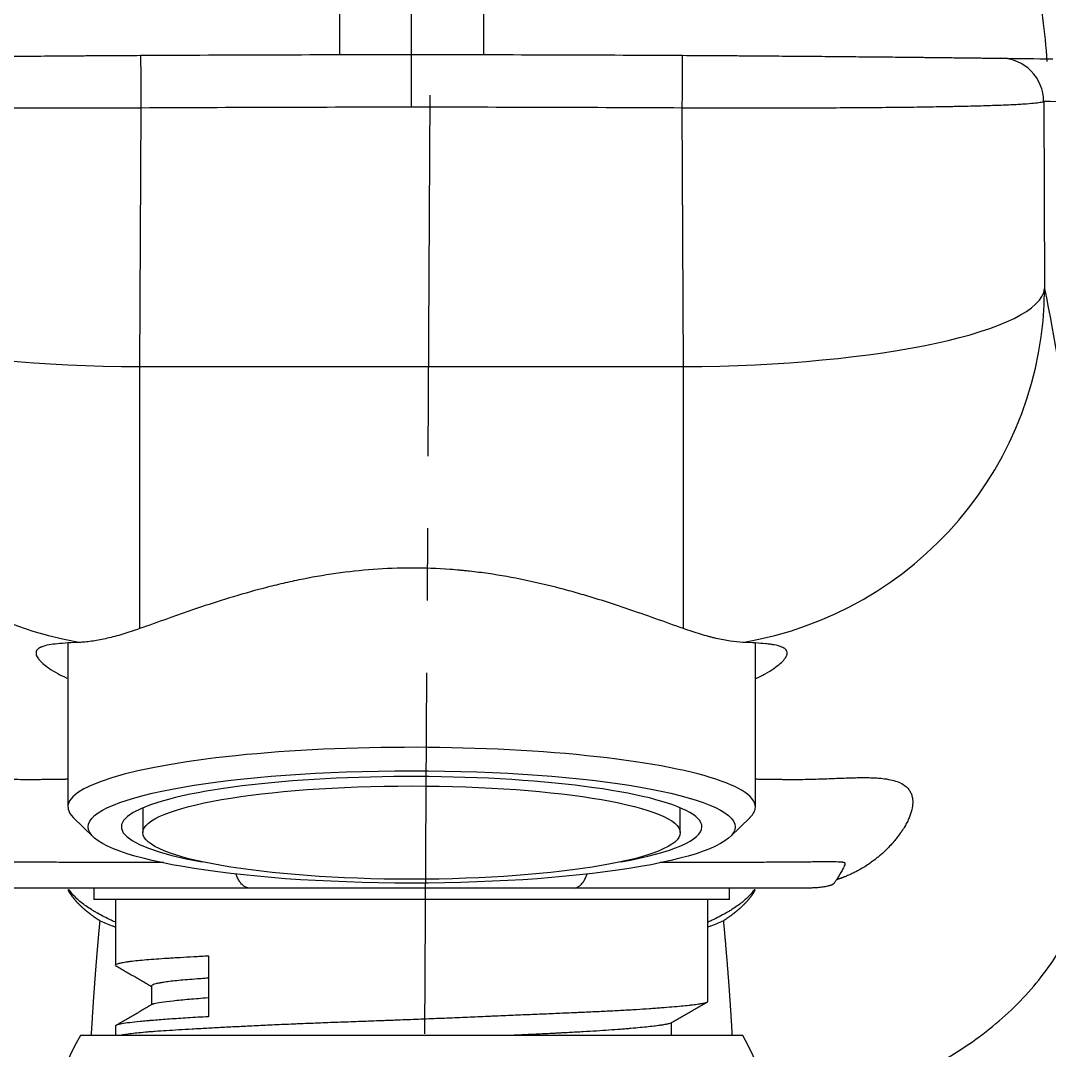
# Model space of a CAD drawing. Extents: x 0 to 1128, y 0 to 827.
# Drawn here: x 246.52 to 282.13, y 233.95 to 269.6 of the extents above; entities that cross this region are included whole.
import ezdxf

# ---------------------------------------------------------------- set-up
doc = ezdxf.new("R2010")
doc.units = 0
doc.header["$LTSCALE"] = 10
doc.header["$MEASUREMENT"] = 0
doc.linetypes.add('CENTER', pattern=[2, 1.25, -0.25, 0.25, -0.25])
doc.layers.add('1', color=7, linetype='CONTINUOUS')

msp = doc.modelspace()

# ---------------------------------------------------------------- linework, layer by layer
at = {"layer": '1', "color": 7, "linetype": 'CENTER', "lineweight": -3}
msp.add_line((260.049, 266.821), (260.049, 283.825), dxfattribs=at)
at = {"layer": '1', "color": 7, "linetype": 'Continuous', "lineweight": -3}
for p, q in [((257.549, 273.321), (257.549, 268.422)), ((262.549, 268.422), (262.549, 273.321)), ((260.049, 266.602), (260.049, 268.427)), ((281.928, 266.8), (281.959, 260.329)), ((250.679, 266.575), (250.636, 257.624)), ((269.462, 257.624), (269.419, 266.575)), ((250.636, 257.624), (250.636, 248.551)), ((250.636, 257.624), (260.049, 257.624)), ((260.049, 257.624), (269.462, 257.624)), ((269.462, 248.551), (269.462, 257.624)), ((248.149, 248.048), (248.149, 242.376)), ((271.949, 242.376), (271.949, 248.042)), ((250.749, 242.349), (250.749, 241.49)), ((269.349, 241.49), (269.349, 242.349)), ((248.335, 242.012), (249.024, 241.344)), ((271.073, 241.344), (271.763, 242.012)), ((249.049, 239.572), (249.049, 239.171)), ((271.049, 239.171), (271.049, 239.572)), ((260.049, 239.171), (249.049, 239.171)), ((249.799, 239.171), (249.799, 236.902)), ((271.049, 239.171), (260.049, 239.171)), ((270.299, 235.652), (270.299, 239.171)), ((253.022, 237.227), (253.022, 235.115)), ((251.049, 236.18), (251.049, 235.527)), ((249.799, 234.792), (249.799, 234.471)), ((269.049, 234.471), (269.049, 234.915)), ((271.515, 234.471), (248.583, 234.471))]:
    msp.add_line(p, q, dxfattribs=at)
at = {"layer": '1', "color": 1, "linetype": 'CENTER', "lineweight": -3}
msp.add_line((260.685, 267.024), (260.132, 171.853), dxfattribs=at)
at = {"layer": '1', "color": 7, "linetype": 'Continuous', "lineweight": -3}
for centre, radius, start, end in [((260.049, 266.827), 22.042, 3.5395, 11.4111), ((259.549, 228.471), 12.5, 151.3146, 208.6854), ((260.549, 228.471), 12.5, 331.3146, 28.6854)]:
    msp.add_arc(centre, radius, start, end, dxfattribs=at)
for centre, major_axis, ratio, start_param, end_param in [((250.679, 266.9), (-0.009, 1.5), 0.001263, 0, 1.788962), ((269.419, 266.9), (-0.009, -1.5), 0.001263, 1.35263, 3.141593), ((280.428, 266.8), (-0.019, -1.5), 0.999763, 1.583405, 3.141593), ((250.636, 260.329), (-12.26, 2.436), 0.993822, 0.197288, 1.600796), ((250.636, 260.329), (-12.5, 0.06), 0.21644, 0.022284, 1.57184), ((269.462, 260.329), (-12.5, -0.06), 0.21644, 1.569752, 3.119309), ((269.462, 260.329), (-12.26, -2.436), 0.993822, 1.540797, 2.944305), ((260.049, 242.376), (11.9, 0), 0.173648, 0, 3.318798), ((260.049, 241.687), (10.05, 0), 0.173648, 0, 3.90716), ((260.049, 242.376), (11.9, 0), 0.173648, 6.10598, 6.283185), ((260.049, 241.687), (10.05, 0), 0.173648, 5.517618, 6.283185)]:
    msp.add_ellipse(centre, major_axis=major_axis, ratio=ratio, start_param=start_param, end_param=end_param, dxfattribs=at)
for centre, major_axis in [((260.049, 241.687), (11.2, 0)), ((260.049, 241.49), (9.3, 0))]:
    msp.add_ellipse(centre, major_axis=major_axis, ratio=0.173648, dxfattribs=at)
for points, knots in [([(239.651, 268.3), (239.659, 268.3), (239.684, 268.3), (239.767, 268.301), (239.825, 268.302), (239.973, 268.304), (240.064, 268.305), (240.225, 268.307), (240.282, 268.307), (240.36, 268.308), (240.376, 268.309), (240.408, 268.309), (240.457, 268.31), (240.508, 268.31), (240.682, 268.312), (240.991, 268.316), (241.358, 268.32), (241.754, 268.325), (241.967, 268.327), (242.224, 268.33), (242.252, 268.33), (242.31, 268.331), (242.34, 268.331), (242.428, 268.332), (242.606, 268.334), (242.791, 268.336), (243.17, 268.34), (243.433, 268.343), (243.982, 268.348), (244.267, 268.351), (244.713, 268.355), (244.864, 268.357), (245.095, 268.359), (245.173, 268.359), (245.33, 268.361), (245.409, 268.362), (245.806, 268.365), (246.13, 268.368), (246.789, 268.373), (247.125, 268.376), (247.809, 268.381), (248.157, 268.384), (248.6, 268.387), (248.689, 268.388), (248.868, 268.389), (249.136, 268.391), (249.406, 268.392), (249.946, 268.396), (250.308, 268.398), (250.671, 268.4)], [0, 0, 0, 0, 0.0625, 0.0625, 0.125, 0.125, 0.1875, 0.1875, 0.21875, 0.21875, 0.226563, 0.226563, 0.234375, 0.25, 0.25, 0.3125, 0.375, 0.375, 0.4375, 0.4375, 0.445313, 0.445313, 0.453125, 0.453125, 0.46875, 0.5, 0.5, 0.5625, 0.5625, 0.625, 0.625, 0.65625, 0.65625, 0.671875, 0.671875, 0.6875, 0.6875, 0.75, 0.75, 0.8125, 0.8125, 0.875, 0.875, 0.890625, 0.890625, 0.90625, 0.9375, 0.9375, 1, 1, 1, 1]), ([(269.427, 268.4), (269.79, 268.398), (270.152, 268.396), (270.692, 268.392), (270.961, 268.391), (271.23, 268.389), (271.409, 268.388), (271.498, 268.387), (271.941, 268.384), (272.289, 268.381), (272.973, 268.376), (273.309, 268.373), (273.968, 268.368), (274.292, 268.365), (274.689, 268.362), (274.768, 268.361), (274.925, 268.359), (275.003, 268.359), (275.234, 268.357), (275.385, 268.355), (275.83, 268.351), (276.116, 268.348), (276.665, 268.343), (276.928, 268.34), (277.307, 268.336), (277.492, 268.334), (277.67, 268.332), (277.758, 268.331), (277.788, 268.331), (277.846, 268.33), (277.874, 268.33), (278.131, 268.327), (278.344, 268.325), (278.74, 268.32), (279.107, 268.316), (279.416, 268.312), (279.59, 268.31), (279.641, 268.31), (279.69, 268.309), (279.722, 268.309), (279.738, 268.308), (279.815, 268.307), (279.873, 268.307), (280.034, 268.305), (280.125, 268.304), (280.273, 268.302), (280.331, 268.301), (280.414, 268.3), (280.439, 268.3), (280.447, 268.3)], [0, 0, 0, 0, 0.0625, 0.0625, 0.09375, 0.109375, 0.109375, 0.125, 0.125, 0.1875, 0.1875, 0.25, 0.25, 0.3125, 0.3125, 0.328125, 0.328125, 0.34375, 0.34375, 0.375, 0.375, 0.4375, 0.4375, 0.5, 0.5, 0.53125, 0.546875, 0.546875, 0.554687, 0.554687, 0.5625, 0.5625, 0.625, 0.625, 0.6875, 0.75, 0.75, 0.765625, 0.773437, 0.773437, 0.78125, 0.78125, 0.8125, 0.8125, 0.875, 0.875, 0.9375, 0.9375, 1, 1, 1, 1]), ([(250.679, 266.575), (250.268, 266.574), (249.858, 266.572), (249.247, 266.571), (249.043, 266.57), (248.739, 266.57), (248.638, 266.57), (248.435, 266.57), (248.334, 266.569), (247.832, 266.569), (247.438, 266.569), (246.662, 266.571), (246.282, 266.572), (245.534, 266.575), (245.167, 266.577), (244.717, 266.58), (244.627, 266.58), (244.449, 266.582), (244.36, 266.582), (244.098, 266.584), (243.926, 266.586), (243.421, 266.591), (243.096, 266.594), (242.473, 266.602), (242.174, 266.607), (241.744, 266.614), (241.604, 266.616), (241.398, 266.62), (241.33, 266.622), (241.23, 266.624), (241.197, 266.625), (241.131, 266.626), (240.837, 266.632), (240.564, 266.639), (240.113, 266.652), (239.905, 266.659), (239.52, 266.673), (239.344, 266.681), (239.146, 266.691), (239.088, 266.694), (239.032, 266.697), (238.996, 266.699), (238.978, 266.7), (238.889, 266.705), (238.823, 266.71), (238.64, 266.723), (238.537, 266.732), (238.368, 266.75), (238.302, 266.76), (238.208, 266.779), (238.179, 266.789), (238.17, 266.8)], [0, 0, 0, 0, 0.0625, 0.0625, 0.09375, 0.09375, 0.109375, 0.109375, 0.125, 0.125, 0.1875, 0.1875, 0.25, 0.25, 0.3125, 0.3125, 0.328125, 0.328125, 0.34375, 0.34375, 0.375, 0.375, 0.4375, 0.4375, 0.5, 0.5, 0.53125, 0.53125, 0.546875, 0.546875, 0.554688, 0.554688, 0.5625, 0.625, 0.625, 0.6875, 0.6875, 0.75, 0.75, 0.765625, 0.773438, 0.773438, 0.78125, 0.78125, 0.8125, 0.8125, 0.875, 0.875, 0.9375, 0.9375, 1, 1, 1, 1]), ([(281.928, 266.8), (281.919, 266.789), (281.89, 266.779), (281.796, 266.76), (281.73, 266.75), (281.561, 266.732), (281.458, 266.723), (281.275, 266.71), (281.209, 266.705), (281.12, 266.7), (281.102, 266.699), (281.066, 266.697), (281.01, 266.694), (280.952, 266.691), (280.754, 266.681), (280.578, 266.673), (280.193, 266.659), (279.984, 266.652), (279.534, 266.639), (279.261, 266.632), (278.967, 266.626), (278.901, 266.625), (278.868, 266.624), (278.767, 266.622), (278.7, 266.62), (278.494, 266.616), (278.354, 266.614), (277.924, 266.607), (277.625, 266.602), (277.002, 266.594), (276.677, 266.591), (276.172, 266.586), (276, 266.584), (275.738, 266.582), (275.649, 266.582), (275.471, 266.58), (275.381, 266.58), (274.931, 266.577), (274.564, 266.575), (273.816, 266.572), (273.436, 266.571), (272.66, 266.569), (272.266, 266.569), (271.764, 266.569), (271.663, 266.57), (271.46, 266.57), (271.359, 266.57), (271.055, 266.57), (270.851, 266.571), (270.24, 266.572), (269.83, 266.574), (269.419, 266.575)], [0, 0, 0, 0, 0.0625, 0.0625, 0.125, 0.125, 0.1875, 0.1875, 0.21875, 0.21875, 0.226562, 0.226562, 0.234375, 0.25, 0.25, 0.3125, 0.3125, 0.375, 0.375, 0.4375, 0.445312, 0.445312, 0.453125, 0.453125, 0.46875, 0.46875, 0.5, 0.5, 0.5625, 0.5625, 0.625, 0.625, 0.65625, 0.65625, 0.671875, 0.671875, 0.6875, 0.6875, 0.75, 0.75, 0.8125, 0.8125, 0.875, 0.875, 0.890625, 0.890625, 0.90625, 0.90625, 0.9375, 0.9375, 1, 1, 1, 1]), ([(281.959, 260.329), (282.307, 258.576), (282.597, 256.841), (282.832, 255.109), (282.836, 255.082), (282.841, 255.041), (282.849, 254.98), (282.868, 254.838), (282.905, 254.552), (282.978, 253.979), (283.114, 252.822), (283.215, 251.812), (283.277, 251.11), (283.281, 251.068), (283.286, 251.004), (283.295, 250.909), (283.314, 250.685), (283.351, 250.232), (283.422, 249.308), (283.477, 248.484), (283.512, 247.885), (283.516, 247.822), (283.522, 247.724), (283.53, 247.575), (283.55, 247.225), (283.587, 246.507), (283.617, 245.862), (283.641, 245.308), (283.648, 245.146), (283.66, 244.865), (283.677, 244.437), (283.715, 243.388), (283.747, 242.401), (283.767, 241.703)], [0, 0, 0, 0, 0.500011, 0.500011, 0.503917, 0.503917, 0.507823, 0.515636, 0.531261, 0.562512, 0.625013, 0.750016, 0.750016, 0.753922, 0.753922, 0.757829, 0.765641, 0.781267, 0.812517, 0.875019, 0.875019, 0.878925, 0.878925, 0.882831, 0.890644, 0.906269, 0.93752, 0.93752, 0.945332, 0.945332, 0.953145, 0.96877, 1, 1, 1, 1]), ([(260.049, 250.65), (259.602, 250.65), (259.16, 250.633), (258.284, 250.569), (257.851, 250.521), (256.993, 250.398), (256.568, 250.323), (256.042, 250.215), (255.937, 250.192), (255.729, 250.146), (255.419, 250.075), (255.115, 249.999), (254.514, 249.842), (254.125, 249.73), (253.366, 249.498), (252.997, 249.378), (252.547, 249.226), (252.458, 249.195), (252.281, 249.135), (252.193, 249.104), (251.932, 249.013), (251.762, 248.953), (251.262, 248.775), (250.942, 248.659), (250.636, 248.551)], [0, 0, 0, 0, 0.125, 0.125, 0.25, 0.25, 0.375, 0.375, 0.40625, 0.40625, 0.4375, 0.5, 0.5, 0.625, 0.625, 0.75, 0.75, 0.78125, 0.78125, 0.8125, 0.8125, 0.875, 0.875, 1, 1, 1, 1]), ([(269.462, 248.551), (269.156, 248.66), (268.837, 248.775), (268.175, 249.01), (267.831, 249.131), (267.119, 249.372), (266.751, 249.492), (266.274, 249.638), (266.177, 249.667), (265.983, 249.725), (265.885, 249.753), (265.59, 249.838), (265.392, 249.892), (264.791, 250.05), (264.383, 250.146), (263.553, 250.319), (263.131, 250.394), (262.485, 250.488), (262.268, 250.515), (261.993, 250.545), (261.938, 250.551), (261.828, 250.562), (261.773, 250.568), (261.607, 250.583), (261.496, 250.592), (260.942, 250.633), (260.496, 250.65), (260.049, 250.65)], [0, 0, 0, 0, 0.125, 0.125, 0.25, 0.25, 0.375, 0.375, 0.40625, 0.40625, 0.4375, 0.4375, 0.5, 0.5, 0.625, 0.625, 0.75, 0.75, 0.8125, 0.8125, 0.828125, 0.828125, 0.84375, 0.84375, 0.875, 0.875, 1, 1, 1, 1]), ([(250.636, 248.551), (250.434, 248.478), (250.239, 248.415), (249.866, 248.303), (249.508, 248.208), (249.181, 248.145), (248.948, 248.11), (248.873, 248.101), (248.762, 248.089), (248.726, 248.086), (248.654, 248.081), (248.619, 248.079), (248.585, 248.077)], [0, 0, 0, 0, 0.25, 0.25, 0.5, 0.75, 0.75, 0.875, 0.875, 0.9375, 0.9375, 1, 1, 1, 1]), ([(271.513, 248.077), (271.377, 248.083), (271.232, 248.098), (270.924, 248.144), (270.761, 248.175), (270.546, 248.225), (270.502, 248.235), (270.413, 248.257), (270.369, 248.269), (270.233, 248.305), (270.141, 248.331), (269.859, 248.414), (269.664, 248.478), (269.462, 248.551)], [0, 0, 0, 0, 0.25, 0.25, 0.5, 0.5, 0.5625, 0.5625, 0.625, 0.625, 0.75, 0.75, 1, 1, 1, 1]), ([(248.585, 248.077), (248.429, 248.07), (248.286, 248.063), (248.022, 248.047), (247.902, 248.038), (247.685, 248.017), (247.491, 247.991), (247.343, 247.955), (247.266, 247.929), (247.243, 247.92), (247.223, 247.911), (247.21, 247.905), (247.203, 247.902), (247.172, 247.887), (247.15, 247.873), (247.095, 247.831), (247.07, 247.799), (247.046, 247.727), (247.046, 247.649), (247.096, 247.556), (247.152, 247.481), (247.174, 247.455), (247.212, 247.416), (247.225, 247.402), (247.254, 247.375), (247.269, 247.361), (247.348, 247.291), (247.423, 247.233), (247.597, 247.115), (247.695, 247.054), (247.899, 246.942), (248, 246.891), (248.11, 246.839)], [0, 0, 0, 0, 0.084436, 0.084436, 0.168873, 0.168873, 0.253309, 0.337745, 0.337745, 0.358854, 0.369409, 0.369409, 0.379963, 0.379963, 0.422181, 0.422181, 0.506618, 0.506618, 0.591054, 0.67549, 0.67549, 0.717708, 0.717708, 0.738817, 0.738817, 0.759926, 0.759926, 0.844363, 0.844363, 0.928799, 0.928799, 1, 1, 1, 1]), ([(271.967, 246.83), (271.984, 246.837), (272, 246.845), (272.049, 246.868), (272.081, 246.884), (272.174, 246.93), (272.232, 246.961), (272.4, 247.052), (272.499, 247.113), (272.672, 247.231), (272.822, 247.346), (272.923, 247.452), (272.981, 247.527), (272.997, 247.552), (273.016, 247.587), (273.022, 247.598), (273.031, 247.621), (273.035, 247.632), (273.052, 247.687), (273.052, 247.726), (273.028, 247.798), (272.98, 247.862), (272.882, 247.911), (272.76, 247.954), (272.687, 247.972), (272.579, 247.992), (272.557, 247.995), (272.511, 248.003), (272.44, 248.013), (272.362, 248.022), (272.198, 248.038), (272.077, 248.047), (271.813, 248.063), (271.669, 248.07), (271.513, 248.077)], [0, 0, 0, 0, 0.01061, 0.01061, 0.031661, 0.031661, 0.073762, 0.073762, 0.157966, 0.157966, 0.242169, 0.326373, 0.326373, 0.368474, 0.368474, 0.389525, 0.389525, 0.410576, 0.410576, 0.494779, 0.494779, 0.578983, 0.663186, 0.663186, 0.74739, 0.74739, 0.768441, 0.768441, 0.789491, 0.831593, 0.831593, 0.915797, 0.915797, 1, 1, 1, 1]), ([(245.343, 239.858), (245.337, 239.86), (245.325, 239.864), (245.307, 239.87), (245.288, 239.876), (245.27, 239.882), (245.252, 239.888), (245.234, 239.894), (245.216, 239.9), (245.198, 239.907), (245.18, 239.913), (245.162, 239.92), (245.144, 239.926), (245.127, 239.933), (245.109, 239.94), (245.091, 239.946), (245.073, 239.953), (245.018, 239.975), (244.926, 240.013), (244.8, 240.071), (244.675, 240.133), (244.527, 240.212), (244.358, 240.312), (244.174, 240.434), (244.022, 240.546), (243.897, 240.646), (243.766, 240.757), (243.617, 240.896), (243.458, 241.06), (243.348, 241.187), (243.273, 241.28), (243.227, 241.34), (243.18, 241.402), (243.142, 241.454), (243.114, 241.493), (243.095, 241.52), (243.077, 241.546), (243.059, 241.572), (243.043, 241.598), (243.015, 241.641), (242.978, 241.702), (242.935, 241.778), (242.895, 241.854), (242.859, 241.929), (242.827, 242.002), (242.798, 242.074), (242.774, 242.146), (242.732, 242.284), (242.697, 242.477), (242.706, 242.672), (242.746, 242.823), (242.803, 242.938), (242.894, 243.055), (243.032, 243.165), (243.23, 243.258), (243.468, 243.325), (243.71, 243.363), (243.942, 243.382), (244.151, 243.392), (244.376, 243.395), (244.617, 243.393), (244.874, 243.386), (245.137, 243.377), (245.406, 243.367), (245.678, 243.356), (245.967, 243.346), (246.271, 243.338), (246.591, 243.332), (246.845, 243.331), (247.022, 243.332), (247.115, 243.333), (247.205, 243.334), (247.292, 243.335), (247.371, 243.336), (247.442, 243.337), (247.506, 243.337), (247.563, 243.338), (247.618, 243.339), (247.673, 243.339), (247.756, 243.34), (247.865, 243.341), (247.997, 243.343), (248.091, 243.346), (248.141, 243.347), (248.146, 243.347)], [0, 0, 0, 0, 0.000782, 0.001562, 0.002341, 0.00312, 0.003898, 0.004676, 0.005453, 0.00623, 0.007007, 0.007784, 0.008562, 0.00934, 0.010118, 0.010897, 0.011677, 0.012457, 0.018141, 0.023911, 0.029819, 0.035915, 0.046129, 0.056987, 0.068623, 0.076315, 0.084339, 0.099447, 0.11554, 0.132704, 0.13868, 0.145074, 0.151888, 0.159122, 0.162129, 0.165128, 0.168121, 0.171107, 0.174086, 0.177059, 0.186354, 0.195829, 0.20549, 0.215342, 0.225389, 0.235634, 0.246082, 0.256737, 0.298947, 0.343391, 0.372899, 0.403013, 0.433765, 0.479147, 0.524981, 0.569423, 0.613578, 0.640949, 0.668126, 0.695129, 0.721976, 0.748685, 0.775272, 0.798797, 0.822577, 0.846619, 0.870929, 0.89551, 0.920365, 0.927363, 0.934045, 0.940409, 0.946458, 0.952193, 0.956635, 0.960845, 0.964823, 0.967785, 0.971268, 0.975273, 0.983287, 0.991244, 0.999145, 1, 1, 1, 1]), ([(271.952, 243.347), (271.957, 243.347), (272.007, 243.346), (272.101, 243.343), (272.233, 243.341), (272.342, 243.34), (272.425, 243.339), (272.48, 243.339), (272.535, 243.338), (272.592, 243.337), (272.656, 243.337), (272.727, 243.336), (272.806, 243.335), (272.893, 243.334), (272.983, 243.333), (273.076, 243.332), (273.253, 243.331), (273.507, 243.332), (273.827, 243.338), (274.131, 243.346), (274.42, 243.356), (274.692, 243.367), (274.961, 243.377), (275.224, 243.386), (275.481, 243.393), (275.722, 243.395), (275.947, 243.392), (276.156, 243.382), (276.388, 243.363), (276.63, 243.325), (276.868, 243.258), (277.066, 243.165), (277.204, 243.055), (277.295, 242.938), (277.352, 242.823), (277.392, 242.672), (277.401, 242.477), (277.366, 242.284), (277.324, 242.146), (277.3, 242.074), (277.271, 242.002), (277.239, 241.929), (277.203, 241.854), (277.163, 241.778), (277.12, 241.702), (277.083, 241.641), (277.055, 241.598), (277.038, 241.572), (277.021, 241.546), (277.003, 241.52), (276.984, 241.493), (276.956, 241.454), (276.918, 241.402), (276.871, 241.34), (276.825, 241.28), (276.75, 241.187), (276.64, 241.06), (276.481, 240.896), (276.332, 240.757), (276.201, 240.646), (276.076, 240.546), (275.924, 240.434), (275.74, 240.312), (275.571, 240.212), (275.423, 240.133), (275.298, 240.071), (275.172, 240.013), (275.08, 239.975), (275.025, 239.953), (275.007, 239.946), (274.989, 239.94), (274.971, 239.933), (274.954, 239.926), (274.936, 239.92), (274.918, 239.913), (274.9, 239.907), (274.882, 239.9), (274.864, 239.894), (274.846, 239.888), (274.828, 239.882), (274.81, 239.876), (274.791, 239.87), (274.773, 239.864), (274.761, 239.86), (274.755, 239.858)], [0, 0, 0, 0, 0.000855, 0.008756, 0.016713, 0.024727, 0.028732, 0.032215, 0.035177, 0.039155, 0.043365, 0.047807, 0.053542, 0.059591, 0.065955, 0.072637, 0.079635, 0.10449, 0.129071, 0.153381, 0.177423, 0.201203, 0.224728, 0.251315, 0.278024, 0.304871, 0.331874, 0.359051, 0.386422, 0.430577, 0.475019, 0.520853, 0.566235, 0.596987, 0.627101, 0.656609, 0.701053, 0.743263, 0.753918, 0.764366, 0.774611, 0.784658, 0.79451, 0.804171, 0.813646, 0.822941, 0.825914, 0.828893, 0.831879, 0.834872, 0.837871, 0.840878, 0.848112, 0.854926, 0.86132, 0.867296, 0.88446, 0.900553, 0.915661, 0.923685, 0.931377, 0.943013, 0.953871, 0.964085, 0.970181, 0.976089, 0.981859, 0.987543, 0.988323, 0.989103, 0.989882, 0.99066, 0.991438, 0.992216, 0.992993, 0.99377, 0.994547, 0.995324, 0.996102, 0.99688, 0.997659, 0.998438, 0.999218, 1, 1, 1, 1]), ([(236.331, 241.702), (236.336, 241.41), (236.357, 241.112), (236.434, 240.51), (236.491, 240.205), (236.642, 239.592), (236.737, 239.283), (236.966, 238.667), (237.1, 238.36), (237.41, 237.75), (237.586, 237.448), (237.976, 236.854), (238.192, 236.563), (238.661, 235.996), (238.914, 235.72), (239.457, 235.189), (239.746, 234.934), (240.354, 234.448), (240.674, 234.217), (241.339, 233.784), (241.685, 233.582), (242.395, 233.207), (242.76, 233.035), (243.504, 232.724), (243.882, 232.584), (244.646, 232.337), (245.031, 232.229), (245.803, 232.046), (246.19, 231.971), (246.898, 231.859), (247.22, 231.819), (247.539, 231.79)], [0, 0, 0, 0, 0.067372, 0.067372, 0.134744, 0.134744, 0.202115, 0.202115, 0.269487, 0.269487, 0.336859, 0.336859, 0.404231, 0.404231, 0.471603, 0.471603, 0.538975, 0.538975, 0.606346, 0.606346, 0.673718, 0.673718, 0.74109, 0.74109, 0.808462, 0.808462, 0.875834, 0.875834, 0.943206, 0.943206, 1, 1, 1, 1]), ([(272.559, 231.79), (272.878, 231.819), (273.2, 231.859), (273.908, 231.971), (274.295, 232.046), (275.067, 232.229), (275.452, 232.337), (276.216, 232.584), (276.594, 232.724), (277.338, 233.035), (277.703, 233.207), (278.413, 233.582), (278.759, 233.784), (279.424, 234.217), (279.744, 234.448), (280.352, 234.934), (280.641, 235.189), (281.184, 235.72), (281.437, 235.996), (281.906, 236.563), (282.122, 236.854), (282.512, 237.448), (282.688, 237.75), (282.998, 238.36), (283.132, 238.667), (283.361, 239.283), (283.456, 239.592), (283.607, 240.205), (283.664, 240.51), (283.741, 241.112), (283.762, 241.41), (283.767, 241.702)], [0, 0, 0, 0, 0.056794, 0.056794, 0.124166, 0.124166, 0.191538, 0.191538, 0.25891, 0.25891, 0.326282, 0.326282, 0.393654, 0.393654, 0.461025, 0.461025, 0.528397, 0.528397, 0.595769, 0.595769, 0.663141, 0.663141, 0.730513, 0.730513, 0.797885, 0.797885, 0.865256, 0.865256, 0.932628, 0.932628, 1, 1, 1, 1]), ([(245.343, 239.858), (245.263, 239.984), (245.198, 240.091), (245.126, 240.221), (245.106, 240.259), (245.075, 240.326), (245.064, 240.354), (245.05, 240.399), (245.048, 240.416), (245.052, 240.442), (245.058, 240.45), (245.075, 240.459), (245.081, 240.462), (245.097, 240.466), (245.105, 240.468), (245.125, 240.471), (245.136, 240.473), (245.161, 240.475), (245.174, 240.476), (245.246, 240.481), (245.321, 240.484), (245.505, 240.486), (245.615, 240.487), (245.774, 240.486), (245.807, 240.486), (245.875, 240.486), (245.979, 240.486), (246.093, 240.485), (246.334, 240.483), (246.511, 240.482), (246.752, 240.48), (246.801, 240.48), (246.902, 240.479), (246.953, 240.478), (247.109, 240.477), (247.216, 240.476), (247.549, 240.474), (247.785, 240.472), (248.285, 240.47), (248.549, 240.468), (249.104, 240.466), (249.396, 240.465), (249.778, 240.464), (249.856, 240.464), (250.012, 240.463), (250.09, 240.463), (250.328, 240.463), (250.489, 240.463), (250.914, 240.462), (251.182, 240.462), (251.456, 240.463)], [0, 0, 0, 0, 0.072464, 0.072464, 0.108696, 0.108696, 0.144928, 0.144928, 0.181159, 0.181159, 0.217391, 0.217391, 0.235507, 0.235507, 0.253623, 0.253623, 0.271739, 0.271739, 0.289855, 0.289855, 0.362319, 0.362319, 0.434783, 0.434783, 0.452899, 0.452899, 0.471015, 0.507246, 0.507246, 0.57971, 0.57971, 0.597826, 0.597826, 0.615942, 0.615942, 0.652174, 0.652174, 0.724638, 0.724638, 0.797101, 0.797101, 0.869565, 0.869565, 0.887681, 0.887681, 0.905797, 0.905797, 0.942029, 0.942029, 1, 1, 1, 1]), ([(268.654, 240.463), (268.924, 240.462), (269.187, 240.462), (269.609, 240.463), (269.77, 240.463), (270.007, 240.463), (270.086, 240.463), (270.242, 240.464), (270.32, 240.464), (270.702, 240.465), (270.994, 240.466), (271.549, 240.468), (271.813, 240.47), (272.313, 240.472), (272.549, 240.474), (272.882, 240.476), (272.989, 240.477), (273.145, 240.478), (273.196, 240.479), (273.297, 240.48), (273.346, 240.48), (273.587, 240.482), (273.764, 240.483), (274.005, 240.485), (274.119, 240.486), (274.223, 240.486), (274.291, 240.486), (274.324, 240.486), (274.483, 240.487), (274.593, 240.486), (274.777, 240.484), (274.852, 240.481), (274.924, 240.476), (274.937, 240.475), (274.962, 240.473), (274.973, 240.471), (274.993, 240.468), (275.001, 240.466), (275.017, 240.462), (275.023, 240.459), (275.04, 240.45), (275.046, 240.442), (275.05, 240.416), (275.048, 240.399), (275.034, 240.354), (275.023, 240.326), (274.992, 240.259), (274.972, 240.221), (274.9, 240.091), (274.835, 239.984), (274.755, 239.858)], [0, 0, 0, 0, 0.057202, 0.057202, 0.093464, 0.093464, 0.111595, 0.111595, 0.129725, 0.129725, 0.202248, 0.202248, 0.274771, 0.274771, 0.347294, 0.347294, 0.383555, 0.383555, 0.401686, 0.401686, 0.419817, 0.419817, 0.49234, 0.49234, 0.528601, 0.546732, 0.546732, 0.564863, 0.564863, 0.637386, 0.637386, 0.709908, 0.709908, 0.728039, 0.728039, 0.74617, 0.74617, 0.764301, 0.764301, 0.782431, 0.782431, 0.818693, 0.818693, 0.854954, 0.854954, 0.891216, 0.891216, 0.927477, 0.927477, 1, 1, 1, 1]), ([(254.422, 239.571), (254.392, 239.571), (254.363, 239.577), (254.304, 239.598), (254.275, 239.613), (254.218, 239.655), (254.19, 239.68), (254.136, 239.741), (254.084, 239.812), (254.017, 239.935), (253.979, 240.026), (253.964, 240.069)], [0, 0, 0, 0, 0.172611, 0.172611, 0.345222, 0.345222, 0.517833, 0.517833, 0.690444, 0.863055, 1, 1, 1, 1]), ([(265.676, 239.571), (265.706, 239.571), (265.735, 239.577), (265.794, 239.598), (265.823, 239.613), (265.88, 239.655), (265.908, 239.68), (265.962, 239.741), (266.014, 239.812), (266.08, 239.933), (266.117, 240.021), (266.132, 240.061)], [0, 0, 0, 0, 0.174038, 0.174038, 0.348076, 0.348076, 0.522114, 0.522114, 0.696152, 0.870189, 1, 1, 1, 1]), ([(274.755, 239.858), (274.744, 239.84), (274.726, 239.813), (274.707, 239.785), (274.693, 239.767), (274.687, 239.757), (274.676, 239.743), (274.672, 239.738), (274.664, 239.729), (274.66, 239.724), (274.654, 239.717), (274.651, 239.714), (274.646, 239.709), (274.643, 239.706), (274.637, 239.701), (274.633, 239.698), (274.627, 239.694), (274.625, 239.693), (274.62, 239.69), (274.617, 239.688), (274.611, 239.685), (274.608, 239.684), (274.601, 239.681), (274.598, 239.679), (274.588, 239.675), (274.58, 239.673), (274.566, 239.668), (274.559, 239.666), (274.544, 239.661), (274.537, 239.659), (274.515, 239.653), (274.501, 239.649), (274.472, 239.642), (274.458, 239.639), (274.416, 239.629), (274.389, 239.623), (274.335, 239.613), (274.308, 239.608), (274.256, 239.6), (274.231, 239.597), (274.181, 239.59), (274.156, 239.587), (274.084, 239.58), (274.038, 239.577), (273.949, 239.573), (273.907, 239.571), (273.865, 239.571)], [0, 0, 0, 0, 0.125, 0.1875, 0.1875, 0.25, 0.25, 0.28125, 0.28125, 0.3125, 0.3125, 0.328125, 0.328125, 0.34375, 0.34375, 0.359375, 0.359375, 0.367187, 0.367187, 0.375, 0.375, 0.382812, 0.382812, 0.390625, 0.390625, 0.40625, 0.40625, 0.421875, 0.421875, 0.4375, 0.4375, 0.46875, 0.46875, 0.5, 0.5, 0.5625, 0.5625, 0.625, 0.625, 0.6875, 0.6875, 0.75, 0.75, 0.875, 0.875, 1, 1, 1, 1]), ([(254.422, 239.571), (254.066, 239.571), (253.718, 239.571), (253.042, 239.571), (252.712, 239.571), (252.071, 239.571), (251.76, 239.571), (251.382, 239.571), (251.307, 239.571), (251.158, 239.571), (250.937, 239.571), (250.723, 239.571), (250.305, 239.571), (250.04, 239.571), (249.533, 239.571), (249.293, 239.571), (248.837, 239.571), (248.621, 239.571), (248.393, 239.571), (248.368, 239.571), (248.318, 239.571), (248.294, 239.571), (248.22, 239.571), (248.173, 239.571), (248.032, 239.571), (247.942, 239.571), (247.684, 239.571), (247.527, 239.571), (247.244, 239.571), (247.118, 239.571), (246.895, 239.571), (246.799, 239.571), (246.698, 239.571), (246.679, 239.571), (246.643, 239.571), (246.626, 239.571), (246.577, 239.571), (246.549, 239.571), (246.5, 239.571), (246.479, 239.571), (246.445, 239.571), (246.432, 239.571), (246.411, 239.571), (246.404, 239.571), (246.391, 239.571), (246.386, 239.571), (246.378, 239.571), (246.374, 239.571), (246.365, 239.571), (246.36, 239.571), (246.347, 239.571), (246.342, 239.571), (246.33, 239.571), (246.322, 239.571), (246.304, 239.571), (246.294, 239.571), (246.267, 239.571), (246.252, 239.571), (246.233, 239.571)], [0, 0, 0, 0, 0.0625, 0.0625, 0.125, 0.125, 0.1875, 0.1875, 0.203125, 0.203125, 0.21875, 0.25, 0.25, 0.3125, 0.3125, 0.375, 0.375, 0.4375, 0.4375, 0.445313, 0.445313, 0.453125, 0.453125, 0.46875, 0.46875, 0.5, 0.5, 0.5625, 0.5625, 0.625, 0.625, 0.6875, 0.6875, 0.703125, 0.703125, 0.71875, 0.71875, 0.75, 0.75, 0.78125, 0.78125, 0.8125, 0.8125, 0.84375, 0.84375, 0.875, 0.875, 0.90625, 0.90625, 0.9375, 0.9375, 0.953125, 0.953125, 0.96875, 0.96875, 0.984375, 0.984375, 1, 1, 1, 1]), ([(248.184, 239.461), (248.178, 239.472), (248.173, 239.483), (248.17, 239.499), (248.17, 239.504), (248.172, 239.515), (248.174, 239.52), (248.177, 239.525)], [0, 0, 0, 0, 0.5, 0.5, 0.75, 0.75, 1, 1, 1, 1]), ([(248.177, 239.525), (248.186, 239.514), (248.196, 239.503), (248.216, 239.477), (248.226, 239.463), (248.237, 239.449)], [0, 0, 0, 0, 0.5, 0.5, 1, 1, 1, 1]), ([(249.258, 238.438), (249.25, 238.443), (249.234, 238.453), (249.211, 238.468), (249.188, 238.483), (249.165, 238.499), (249.143, 238.514), (249.12, 238.529), (249.098, 238.545), (249.076, 238.56), (249.054, 238.575), (249.033, 238.591), (249.011, 238.606), (248.99, 238.622), (248.969, 238.637), (248.949, 238.653), (248.928, 238.668), (248.908, 238.684), (248.888, 238.699), (248.868, 238.715), (248.849, 238.73), (248.829, 238.746), (248.81, 238.762), (248.791, 238.777), (248.772, 238.793), (248.754, 238.808), (248.736, 238.824), (248.718, 238.84), (248.7, 238.855), (248.682, 238.871), (248.665, 238.887), (248.648, 238.902), (248.631, 238.918), (248.614, 238.934), (248.598, 238.949), (248.581, 238.965), (248.565, 238.981), (248.55, 238.996), (248.534, 239.012), (248.519, 239.028), (248.504, 239.043), (248.489, 239.059), (248.474, 239.075), (248.46, 239.09), (248.446, 239.106), (248.432, 239.121), (248.418, 239.137), (248.405, 239.153), (248.391, 239.168), (248.378, 239.184), (248.365, 239.199), (248.353, 239.215), (248.341, 239.23), (248.329, 239.246), (248.317, 239.261), (248.305, 239.277), (248.294, 239.292), (248.282, 239.308), (248.272, 239.323), (248.261, 239.338), (248.25, 239.354), (248.24, 239.369), (248.23, 239.384), (248.22, 239.4), (248.211, 239.415), (248.202, 239.43), (248.193, 239.446), (248.187, 239.456), (248.184, 239.461)], [0, 0, 0, 0, 0.015252, 0.030497, 0.045736, 0.060969, 0.076196, 0.091417, 0.106632, 0.121841, 0.137045, 0.152243, 0.167437, 0.182625, 0.197808, 0.212987, 0.228161, 0.24333, 0.258496, 0.273657, 0.288815, 0.303968, 0.319118, 0.334265, 0.349408, 0.364549, 0.379686, 0.394821, 0.409954, 0.425084, 0.440212, 0.455338, 0.470462, 0.485584, 0.500706, 0.515826, 0.530945, 0.546063, 0.56118, 0.576298, 0.591415, 0.606532, 0.621648, 0.636764, 0.65188, 0.666996, 0.682113, 0.69723, 0.712348, 0.727467, 0.742588, 0.757709, 0.772832, 0.787957, 0.803084, 0.818213, 0.833344, 0.848478, 0.863614, 0.878754, 0.893896, 0.909042, 0.924192, 0.939345, 0.954502, 0.969664, 0.98483, 1, 1, 1, 1]), ([(249.776, 238.396), (249.734, 238.416), (249.517, 238.516), (249.32, 238.618), (249.137, 238.722), (249.101, 238.742), (249.031, 238.784), (248.997, 238.805), (248.898, 238.868), (248.835, 238.909), (248.657, 239.034), (248.449, 239.201), (248.298, 239.366), (248.237, 239.449)], [0, 0, 0, 0, 0.056826, 0.29262, 0.29262, 0.351568, 0.351568, 0.410516, 0.410516, 0.528413, 0.528413, 0.764207, 1, 1, 1, 1]), ([(260.049, 239.571), (259.806, 239.571), (259.564, 239.571), (259.082, 239.571), (258.842, 239.571), (258.125, 239.571), (257.65, 239.571), (256.945, 239.571), (256.711, 239.571), (256.361, 239.571), (256.245, 239.571), (256.013, 239.571), (255.897, 239.571), (255.319, 239.571), (254.867, 239.571), (254.424, 239.571)], [0, 0, 0, 0, 0.125, 0.125, 0.25, 0.25, 0.5, 0.5, 0.625, 0.625, 0.6875, 0.6875, 0.75, 0.75, 1, 1, 1, 1]), ([(265.674, 239.571), (265.231, 239.571), (264.779, 239.571), (264.201, 239.571), (264.085, 239.571), (263.853, 239.571), (263.737, 239.571), (263.387, 239.571), (263.153, 239.571), (262.448, 239.571), (261.973, 239.571), (261.256, 239.571), (261.016, 239.571), (260.534, 239.571), (260.292, 239.571), (260.049, 239.571)], [0, 0, 0, 0, 0.25, 0.25, 0.3125, 0.3125, 0.375, 0.375, 0.5, 0.5, 0.75, 0.75, 0.875, 0.875, 1, 1, 1, 1]), ([(273.865, 239.571), (273.846, 239.571), (273.831, 239.571), (273.804, 239.571), (273.794, 239.571), (273.776, 239.571), (273.768, 239.571), (273.756, 239.571), (273.751, 239.571), (273.738, 239.571), (273.733, 239.571), (273.724, 239.571), (273.72, 239.571), (273.712, 239.571), (273.707, 239.571), (273.694, 239.571), (273.687, 239.571), (273.666, 239.571), (273.652, 239.571), (273.619, 239.571), (273.598, 239.571), (273.549, 239.571), (273.521, 239.571), (273.472, 239.571), (273.455, 239.571), (273.419, 239.571), (273.399, 239.571), (273.299, 239.571), (273.202, 239.571), (272.98, 239.571), (272.854, 239.571), (272.571, 239.571), (272.414, 239.571), (272.156, 239.571), (272.066, 239.571), (271.925, 239.571), (271.878, 239.571), (271.804, 239.571), (271.779, 239.571), (271.73, 239.571), (271.705, 239.571), (271.477, 239.571), (271.261, 239.571), (270.805, 239.571), (270.565, 239.571), (270.058, 239.571), (269.793, 239.571), (269.375, 239.571), (269.161, 239.571), (268.94, 239.571), (268.791, 239.571), (268.716, 239.571), (268.338, 239.571), (268.027, 239.571), (267.386, 239.571), (267.056, 239.571), (266.38, 239.571), (266.032, 239.571), (265.676, 239.571)], [0, 0, 0, 0, 0.015625, 0.015625, 0.03125, 0.03125, 0.046875, 0.046875, 0.0625, 0.0625, 0.09375, 0.09375, 0.125, 0.125, 0.15625, 0.15625, 0.1875, 0.1875, 0.21875, 0.21875, 0.25, 0.25, 0.28125, 0.28125, 0.296875, 0.296875, 0.3125, 0.3125, 0.375, 0.375, 0.4375, 0.4375, 0.5, 0.5, 0.53125, 0.53125, 0.546875, 0.546875, 0.554688, 0.554688, 0.5625, 0.5625, 0.625, 0.625, 0.6875, 0.6875, 0.75, 0.75, 0.78125, 0.796875, 0.796875, 0.8125, 0.8125, 0.875, 0.875, 0.9375, 0.9375, 1, 1, 1, 1]), ([(271.861, 239.449), (271.8, 239.366), (271.649, 239.201), (271.441, 239.034), (271.263, 238.909), (271.2, 238.867), (271.1, 238.805), (271.066, 238.784), (270.996, 238.742), (270.961, 238.721), (270.778, 238.618), (270.58, 238.515), (270.362, 238.414), (270.317, 238.394)], [0, 0, 0, 0, 0.235294, 0.470588, 0.470588, 0.588235, 0.588235, 0.647059, 0.647059, 0.705882, 0.705882, 0.941176, 1, 1, 1, 1]), ([(271.914, 239.461), (271.911, 239.456), (271.905, 239.446), (271.896, 239.43), (271.887, 239.415), (271.877, 239.4), (271.868, 239.384), (271.858, 239.369), (271.848, 239.354), (271.837, 239.338), (271.826, 239.323), (271.815, 239.308), (271.804, 239.292), (271.793, 239.277), (271.781, 239.261), (271.769, 239.246), (271.757, 239.23), (271.745, 239.215), (271.732, 239.199), (271.72, 239.184), (271.707, 239.168), (271.693, 239.153), (271.68, 239.137), (271.666, 239.121), (271.652, 239.106), (271.638, 239.09), (271.624, 239.075), (271.609, 239.059), (271.594, 239.043), (271.579, 239.028), (271.564, 239.012), (271.548, 238.996), (271.533, 238.981), (271.517, 238.965), (271.5, 238.949), (271.484, 238.934), (271.467, 238.918), (271.45, 238.902), (271.433, 238.887), (271.416, 238.871), (271.398, 238.855), (271.38, 238.84), (271.362, 238.824), (271.344, 238.808), (271.326, 238.793), (271.307, 238.777), (271.288, 238.762), (271.269, 238.746), (271.249, 238.73), (271.23, 238.715), (271.21, 238.699), (271.19, 238.684), (271.17, 238.668), (271.149, 238.653), (271.129, 238.637), (271.108, 238.622), (271.087, 238.606), (271.065, 238.591), (271.044, 238.575), (271.022, 238.56), (271, 238.545), (270.978, 238.529), (270.955, 238.514), (270.933, 238.499), (270.91, 238.483), (270.887, 238.468), (270.864, 238.453), (270.848, 238.443), (270.84, 238.438)], [0, 0, 0, 0, 0.01517, 0.030336, 0.045498, 0.060655, 0.075808, 0.090958, 0.106104, 0.121246, 0.136386, 0.151522, 0.166656, 0.181787, 0.196916, 0.212043, 0.227168, 0.242291, 0.257412, 0.272533, 0.287652, 0.30277, 0.317887, 0.333004, 0.34812, 0.363236, 0.378352, 0.393468, 0.408585, 0.423702, 0.43882, 0.453937, 0.469055, 0.484174, 0.499294, 0.514416, 0.529538, 0.544662, 0.559788, 0.574916, 0.590046, 0.605179, 0.620314, 0.635451, 0.650592, 0.665735, 0.680882, 0.696032, 0.711185, 0.726343, 0.741504, 0.75667, 0.771839, 0.787013, 0.802192, 0.817375, 0.832563, 0.847757, 0.862955, 0.878159, 0.893368, 0.908583, 0.923804, 0.939031, 0.954264, 0.969503, 0.984748, 1, 1, 1, 1]), ([(271.861, 239.449), (271.872, 239.463), (271.882, 239.477), (271.902, 239.503), (271.912, 239.514), (271.921, 239.525)], [0, 0, 0, 0, 0.5, 0.5, 1, 1, 1, 1]), ([(271.921, 239.525), (271.924, 239.52), (271.926, 239.515), (271.928, 239.504), (271.928, 239.499), (271.925, 239.483), (271.92, 239.472), (271.914, 239.461)], [0, 0, 0, 0, 0.25, 0.25, 0.5, 0.5, 1, 1, 1, 1]), ([(249.256, 238.438), (249.254, 238.423), (249.251, 238.394), (249.247, 238.35), (249.243, 238.307), (249.239, 238.263), (249.235, 238.219), (249.231, 238.175), (249.227, 238.131), (249.223, 238.087), (249.219, 238.043), (249.215, 238), (249.211, 237.956), (249.207, 237.912), (249.203, 237.868), (249.199, 237.824), (249.195, 237.779), (249.191, 237.735), (249.187, 237.691), (249.184, 237.647), (249.18, 237.603), (249.176, 237.559), (249.172, 237.514), (249.168, 237.47), (249.165, 237.426), (249.161, 237.382), (249.157, 237.337), (249.153, 237.293), (249.15, 237.249), (249.146, 237.204), (249.142, 237.16), (249.139, 237.115), (249.135, 237.071), (249.132, 237.026), (249.128, 236.981), (249.124, 236.937), (249.121, 236.892), (249.117, 236.848), (249.114, 236.803), (249.11, 236.758), (249.107, 236.713), (249.103, 236.669), (249.1, 236.624), (249.096, 236.579), (249.093, 236.534), (249.09, 236.489), (249.086, 236.444), (249.083, 236.399), (249.079, 236.354), (249.076, 236.309), (249.073, 236.264), (249.069, 236.219), (249.066, 236.174), (249.063, 236.129), (249.06, 236.084), (249.056, 236.039), (249.053, 235.993), (249.05, 235.948), (249.047, 235.903), (249.044, 235.858), (249.041, 235.812), (249.037, 235.767), (249.034, 235.721), (249.031, 235.676), (249.028, 235.63), (249.025, 235.585), (249.022, 235.539), (249.019, 235.494), (249.016, 235.448), (249.013, 235.403), (249.01, 235.357), (249.007, 235.311), (249.004, 235.265), (249.001, 235.22), (248.998, 235.174), (248.995, 235.128), (248.993, 235.082), (248.99, 235.036), (248.987, 234.99), (248.984, 234.944), (248.981, 234.898), (248.979, 234.852), (248.976, 234.806), (248.973, 234.76), (248.97, 234.714), (248.968, 234.668), (248.965, 234.622), (248.962, 234.575), (248.959, 234.529), (248.958, 234.495), (248.957, 234.477), (248.956, 234.474)], [0, 0, 0, 0, 0.014195, 0.028319, 0.042372, 0.056356, 0.070269, 0.084111, 0.097884, 0.111587, 0.12522, 0.138784, 0.152278, 0.165703, 0.179058, 0.192345, 0.205562, 0.218711, 0.231791, 0.244802, 0.257746, 0.270621, 0.283428, 0.296168, 0.308839, 0.321444, 0.333981, 0.34645, 0.358853, 0.37119, 0.383459, 0.395663, 0.4078, 0.419871, 0.431877, 0.443817, 0.455691, 0.467501, 0.479245, 0.490925, 0.502541, 0.514092, 0.525579, 0.537003, 0.548363, 0.55966, 0.570893, 0.582064, 0.593173, 0.604219, 0.615203, 0.626125, 0.636986, 0.647786, 0.658525, 0.669203, 0.67982, 0.690378, 0.700876, 0.711314, 0.721693, 0.732013, 0.742275, 0.752478, 0.762623, 0.77271, 0.78274, 0.792713, 0.80263, 0.81249, 0.822293, 0.832042, 0.841734, 0.851372, 0.860955, 0.870484, 0.879958, 0.889379, 0.898747, 0.908062, 0.917324, 0.926534, 0.935693, 0.9448, 0.953856, 0.962861, 0.971816, 0.980722, 0.989578, 0.998385, 1, 1, 1, 1]), ([(249.794, 238.216), (249.76, 238.229), (249.725, 238.243), (249.539, 238.316), (249.395, 238.377), (249.258, 238.438)], [0, 0, 0, 0, 0.183007, 0.183007, 1, 1, 1, 1]), ([(270.84, 238.438), (270.703, 238.377), (270.559, 238.316), (270.373, 238.243), (270.34, 238.23), (270.305, 238.216)], [0, 0, 0, 0, 0.819672, 0.819672, 1, 1, 1, 1]), ([(270.84, 238.438), (270.841, 238.423), (270.844, 238.394), (270.848, 238.349), (270.853, 238.305), (270.857, 238.261), (270.861, 238.217), (270.865, 238.172), (270.869, 238.128), (270.873, 238.084), (270.877, 238.04), (270.881, 237.995), (270.885, 237.951), (270.889, 237.906), (270.893, 237.862), (270.897, 237.818), (270.901, 237.773), (270.905, 237.729), (270.909, 237.684), (270.913, 237.64), (270.917, 237.595), (270.92, 237.551), (270.924, 237.506), (270.928, 237.462), (270.932, 237.417), (270.936, 237.372), (270.939, 237.328), (270.943, 237.283), (270.947, 237.238), (270.951, 237.194), (270.954, 237.149), (270.958, 237.104), (270.962, 237.059), (270.965, 237.015), (270.969, 236.97), (270.973, 236.925), (270.976, 236.88), (270.98, 236.835), (270.983, 236.79), (270.987, 236.745), (270.99, 236.7), (270.994, 236.655), (270.997, 236.61), (271.001, 236.565), (271.004, 236.52), (271.008, 236.475), (271.011, 236.43), (271.015, 236.385), (271.018, 236.34), (271.021, 236.295), (271.025, 236.249), (271.028, 236.204), (271.031, 236.159), (271.035, 236.114), (271.038, 236.068), (271.041, 236.023), (271.044, 235.978), (271.048, 235.932), (271.051, 235.887), (271.054, 235.842), (271.057, 235.796), (271.06, 235.751), (271.063, 235.705), (271.066, 235.66), (271.07, 235.614), (271.073, 235.569), (271.076, 235.523), (271.079, 235.477), (271.082, 235.432), (271.085, 235.386), (271.088, 235.34), (271.091, 235.295), (271.094, 235.249), (271.097, 235.203), (271.1, 235.157), (271.102, 235.112), (271.105, 235.066), (271.108, 235.02), (271.111, 234.974), (271.114, 234.928), (271.117, 234.882), (271.12, 234.836), (271.122, 234.79), (271.125, 234.744), (271.128, 234.698), (271.131, 234.652), (271.133, 234.606), (271.136, 234.559), (271.138, 234.521), (271.139, 234.498), (271.14, 234.491)], [0, 0, 0, 0, 0.014392, 0.02871, 0.042953, 0.057121, 0.071216, 0.085236, 0.099182, 0.113054, 0.126853, 0.140578, 0.15423, 0.167809, 0.181315, 0.194749, 0.20811, 0.221399, 0.234615, 0.24776, 0.260833, 0.273835, 0.286765, 0.299624, 0.312413, 0.32513, 0.337778, 0.350355, 0.362862, 0.3753, 0.387668, 0.399967, 0.412197, 0.424358, 0.436451, 0.448476, 0.460432, 0.472321, 0.484142, 0.495896, 0.507583, 0.519204, 0.530758, 0.542245, 0.553667, 0.565024, 0.576315, 0.587541, 0.598702, 0.609799, 0.620832, 0.631801, 0.642706, 0.653549, 0.664328, 0.675045, 0.685699, 0.696292, 0.706822, 0.717292, 0.7277, 0.738048, 0.748336, 0.758564, 0.768732, 0.77884, 0.78889, 0.798881, 0.808814, 0.818689, 0.828507, 0.838267, 0.847971, 0.857618, 0.867209, 0.876745, 0.886225, 0.895651, 0.905022, 0.914339, 0.923602, 0.932812, 0.941969, 0.951074, 0.960127, 0.969128, 0.978077, 0.986976, 0.995825, 1, 1, 1, 1]), ([(249.799, 236.901), (249.799, 236.906), (249.801, 236.911), (249.815, 236.925), (249.85, 236.945), (249.952, 236.975), (250.054, 236.995), (250.144, 237.01), (250.176, 237.015), (250.227, 237.023), (250.245, 237.025), (250.281, 237.03), (250.374, 237.042), (250.563, 237.064), (250.861, 237.092), (251.204, 237.118), (251.463, 237.136), (251.635, 237.147), (251.67, 237.149), (251.741, 237.154), (251.777, 237.156), (251.886, 237.163), (251.96, 237.167), (252.187, 237.18), (252.345, 237.189), (252.674, 237.208), (252.845, 237.217), (253.022, 237.227)], [0, 0, 0, 0, 0.045801, 0.045801, 0.132547, 0.219292, 0.306037, 0.306037, 0.34941, 0.34941, 0.371096, 0.371096, 0.392783, 0.479528, 0.566273, 0.653019, 0.739764, 0.739764, 0.76145, 0.76145, 0.783137, 0.783137, 0.826509, 0.826509, 0.913255, 0.913255, 1, 1, 1, 1]), ([(252.995, 236.448), (252.935, 236.444), (252.876, 236.44), (252.754, 236.432), (252.692, 236.427), (252.511, 236.414), (252.283, 236.396), (251.981, 236.369), (251.719, 236.341), (251.572, 236.322), (251.472, 236.308), (251.44, 236.303), (251.395, 236.295), (251.38, 236.293), (251.352, 236.288), (251.339, 236.285), (251.273, 236.273), (251.184, 236.253), (251.094, 236.223), (251.063, 236.204), (251.051, 236.189), (251.049, 236.184), (251.049, 236.179)], [0, 0, 0, 0, 0.048081, 0.048081, 0.100801, 0.100801, 0.206242, 0.311683, 0.417124, 0.522565, 0.522565, 0.575285, 0.575285, 0.601645, 0.601645, 0.628006, 0.628006, 0.733446, 0.838887, 0.944328, 0.944328, 1, 1, 1, 1]), ([(251.091, 235.552), (251.094, 235.553), (251.098, 235.554), (251.112, 235.56), (251.124, 235.564), (251.196, 235.585), (251.281, 235.602), (251.501, 235.636), (251.636, 235.653), (251.878, 235.68), (251.966, 235.689), (252.154, 235.707), (252.253, 235.717), (252.555, 235.743), (252.772, 235.761), (253.007, 235.779)], [0, 0, 0, 0, 0.017824, 0.017824, 0.076455, 0.076455, 0.310976, 0.310976, 0.545498, 0.545498, 0.662758, 0.662758, 0.780019, 0.780019, 1, 1, 1, 1]), ([(249.946, 234.472), (249.947, 234.472), (249.989, 234.482), (250.09, 234.503), (250.288, 234.532), (250.534, 234.561), (250.73, 234.579), (250.863, 234.591), (250.89, 234.593), (250.945, 234.598), (250.973, 234.6), (251.059, 234.607), (251.118, 234.611), (251.3, 234.625), (251.557, 234.643), (251.982, 234.669), (252.293, 234.686), (252.616, 234.705), (252.785, 234.714), (253.048, 234.728), (253.138, 234.733), (253.319, 234.743), (253.411, 234.748), (253.691, 234.763), (254.072, 234.783), (254.673, 234.812), (255.3, 234.841), (255.737, 234.861), (256.016, 234.872), (256.073, 234.875), (256.185, 234.879), (256.354, 234.886), (256.524, 234.893), (256.866, 234.907), (257.326, 234.925), (258.027, 234.951), (258.503, 234.968), (258.862, 234.981), (259.043, 234.988), (259.225, 234.995), (259.346, 234.999), (259.407, 235.001), (259.711, 235.013), (259.953, 235.022), (260.435, 235.041), (260.916, 235.06), (261.632, 235.09), (262.106, 235.11), (262.46, 235.125), (262.578, 235.13), (262.754, 235.138), (262.813, 235.14), (262.93, 235.145), (263.221, 235.158), (263.735, 235.18), (264.399, 235.208), (265.041, 235.235), (265.455, 235.252), (265.709, 235.264), (265.759, 235.266), (265.86, 235.27), (265.91, 235.272), (266.059, 235.279), (266.157, 235.283), (266.447, 235.297), (266.633, 235.306), (266.995, 235.324), (267.17, 235.333), (267.508, 235.351), (267.834, 235.371), (268.136, 235.391), (268.317, 235.403), (268.353, 235.406), (268.424, 235.411), (268.529, 235.418), (268.629, 235.426), (268.824, 235.441), (269.068, 235.46), (269.389, 235.489), (269.573, 235.507), (269.699, 235.521), (269.739, 235.526), (269.816, 235.535), (269.852, 235.539), (269.955, 235.553), (270.014, 235.561), (270.117, 235.579), (270.202, 235.596), (270.28, 235.622), (270.298, 235.64), (270.299, 235.65), (270.299, 235.65), (270.299, 235.651)], [0, 0, 0, 0, 0.000666, 0.024441, 0.048217, 0.071992, 0.095768, 0.095768, 0.101712, 0.101712, 0.107656, 0.107656, 0.119544, 0.119544, 0.143319, 0.167095, 0.19087, 0.19087, 0.214646, 0.214646, 0.226534, 0.226534, 0.238421, 0.238421, 0.262197, 0.285972, 0.309748, 0.333524, 0.333524, 0.339467, 0.339467, 0.345411, 0.357299, 0.357299, 0.381075, 0.40485, 0.428626, 0.428626, 0.440514, 0.446457, 0.446457, 0.452401, 0.452401, 0.476177, 0.476177, 0.499952, 0.523728, 0.547504, 0.547504, 0.559391, 0.559391, 0.565335, 0.565335, 0.571279, 0.595055, 0.61883, 0.642606, 0.666381, 0.666381, 0.672325, 0.672325, 0.678269, 0.678269, 0.690157, 0.690157, 0.713932, 0.713932, 0.737708, 0.737708, 0.761484, 0.785259, 0.785259, 0.791203, 0.791203, 0.797147, 0.809035, 0.809035, 0.83281, 0.856586, 0.880361, 0.880361, 0.892249, 0.892249, 0.904137, 0.904137, 0.927913, 0.927913, 0.951688, 0.975464, 0.999239, 0.999239, 1, 1, 1, 1]), ([(253.022, 235.115), (252.769, 235.102), (252.53, 235.088), (252.08, 235.06), (251.868, 235.046), (251.473, 235.018), (251.289, 235.004), (251.076, 234.986), (251.035, 234.983), (250.953, 234.976), (250.914, 234.972), (250.797, 234.962), (250.724, 234.955), (250.517, 234.935), (250.275, 234.909), (250.097, 234.884), (249.989, 234.866), (249.957, 234.859), (249.923, 234.851), (249.916, 234.85), (249.903, 234.847), (249.897, 234.845), (249.88, 234.84), (249.869, 234.837), (249.822, 234.822), (249.802, 234.809), (249.799, 234.794), (249.799, 234.793), (249.799, 234.792)], [0, 0, 0, 0, 0.123701, 0.123701, 0.247402, 0.247402, 0.371104, 0.371104, 0.402029, 0.402029, 0.432954, 0.432954, 0.494805, 0.494805, 0.618506, 0.742207, 0.742207, 0.804058, 0.804058, 0.819521, 0.819521, 0.834983, 0.834983, 0.865909, 0.865909, 0.98961, 0.98961, 1, 1, 1, 1]), ([(269.02, 234.898), (269.005, 234.89), (268.96, 234.873), (268.852, 234.848), (268.747, 234.83), (268.672, 234.819), (268.656, 234.817), (268.624, 234.812), (268.575, 234.805), (268.522, 234.798), (268.412, 234.785), (268.25, 234.766), (267.968, 234.738), (267.754, 234.718), (267.583, 234.703), (267.495, 234.696), (267.403, 234.689), (267.341, 234.684), (267.309, 234.681), (267.15, 234.669), (266.885, 234.649), (266.598, 234.63), (266.302, 234.611), (266.148, 234.602), (265.831, 234.584), (265.667, 234.575), (265.413, 234.561), (265.327, 234.557), (265.196, 234.55), (265.152, 234.548), (265.064, 234.543), (265.019, 234.541), (264.796, 234.53), (264.433, 234.512), (263.969, 234.49), (263.686, 234.476), (263.595, 234.472)], [0, 0, 0, 0, 0.058564, 0.123634, 0.188704, 0.188704, 0.204972, 0.204972, 0.221239, 0.253774, 0.253774, 0.318845, 0.383915, 0.448985, 0.448985, 0.48152, 0.497788, 0.497788, 0.514055, 0.514055, 0.579126, 0.644196, 0.644196, 0.709266, 0.709266, 0.774336, 0.774336, 0.806872, 0.806872, 0.823139, 0.823139, 0.839407, 0.839407, 0.904477, 0.969547, 1, 1, 1, 1])]:
    msp.add_open_spline(points, degree=3, knots=knots, dxfattribs=at)
for points, degree in [([(250.671, 268.4), (253.797, 268.418), (256.923, 268.427), (260.049, 268.427)], 3), ([(260.049, 268.427), (263.175, 268.427), (266.301, 268.418), (269.427, 268.4)], 3), ([(280.447, 268.3), (281.047, 268.292), (281.647, 268.284), (282.247, 268.276)], 3), ([(283.726, 266.776), (283.127, 266.784), (282.527, 266.792), (281.928, 266.8)], 3), ([(260.049, 266.602), (256.926, 266.602), (253.803, 266.593), (250.679, 266.575)], 3), ([(269.419, 266.575), (266.295, 266.593), (263.172, 266.602), (260.049, 266.602)], 3), ([(248.237, 239.449), (248.219, 239.453), (248.202, 239.457), (248.184, 239.461)], 3), ([(271.861, 239.449), (271.879, 239.453), (271.896, 239.457), (271.914, 239.461)], 3), ([(249.8, 236.887), (250.425, 236.526), (251.049, 236.164)], 2), ([(251.103, 235.558), (250.461, 235.186), (249.818, 234.815)], 2), ([(269.01, 234.892), (269.652, 235.264), (270.294, 235.635)], 2)]:
    msp.add_open_spline(points, degree=degree, dxfattribs=at)

doc.saveas('drawing.dxf')
